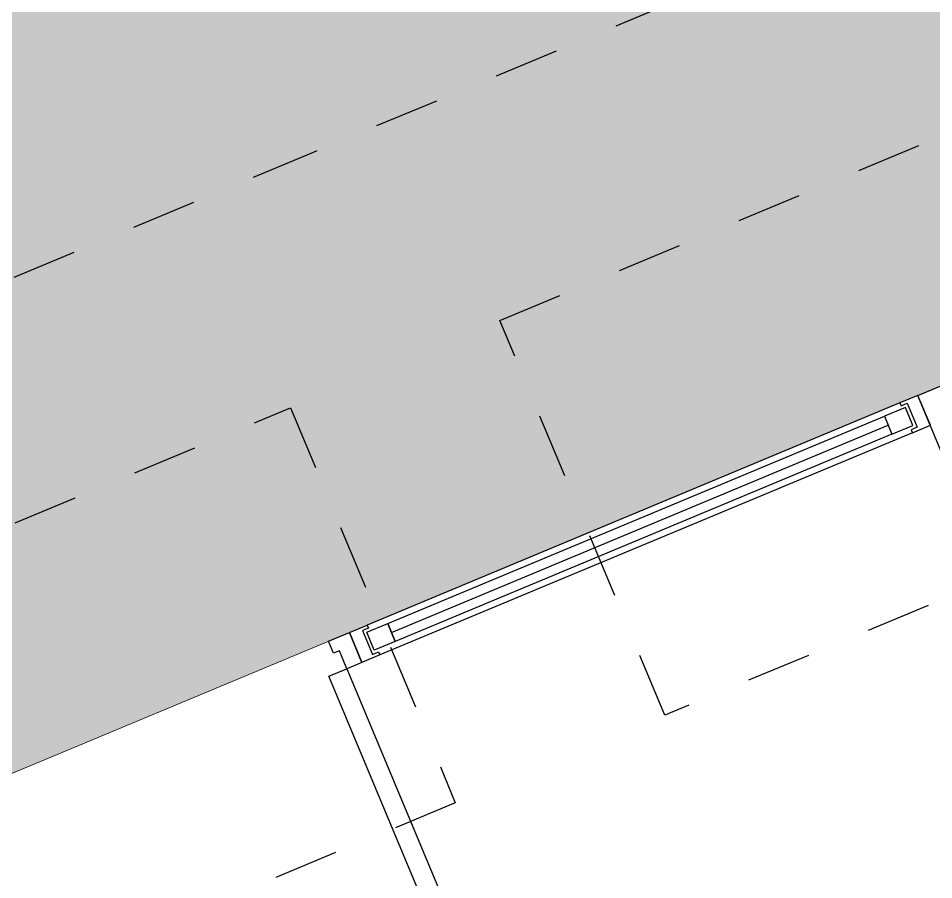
# Model space of a CAD drawing. Header units: metres. Extents: x -154 to 570, y -18 to 184.
# Drawn here: x -48.976 to -47.564, y 7.55 to 8.878 of the extents above; entities that cross this region are included whole.
import ezdxf
from ezdxf.xclip import XClip

# ---------------------------------------------------------------- set-up
doc = ezdxf.new("R2010")
doc.units = ezdxf.units.M
doc.header["$XCLIPFRAME"] = 0
doc.linetypes.add('PUC TORRE A$0$DASHEDX2', pattern=[1.5, 1, -0.5])
doc.linetypes.add('PUC$0$DASHEDX2', pattern=[1.5, 1, -0.5])
for name, color, linetype in [('ARQ-AUX', 7, 'Continuous'), ('PUC TORRE A$0$1', 232, 'PUC TORRE A$0$DASHEDX2'), ('PUC$0$ARQ-ALV ACAB', 4, 'Continuous'), ('PUC$0$ARQ-CAX @ 1', 1, 'Continuous'), ('PUC$0$ARQ-PRJ', 7, 'PUC$0$DASHEDX2')]:
    doc.layers.add(name, color=color, linetype=linetype)
doc.layers.add('PUC$0$ARQ-FORRO', color=9, linetype='Continuous', lineweight=5)

# ---------------------------------------------------------------- blocks, each defined once
blk = doc.blocks.new('*U1662')
for points in [[(1.65, -0.17), (1.625, -0.17), (1.625, -0.14), (1.615, -0.14), (1.615, -0.12), (1.65, -0.12), (1.65, -0.17)], [(1.625, -0.17), (1.625, -0.9702), (1.595, -0.9702), (1.595, -0.17)]]:
    blk.add_lwpolyline(points, close=True)
at = {"layer": 'PUC$0$ARQ-PRJ'}
blk.add_arc((1.5995, -0.1958), 0.775, 178.0926, 271.8822, dxfattribs=at)
blk = doc.blocks.new('*U1664')
at = {"color": 0, "linetype": 'ByBlock', "ltscale": 0.5}
for points in [[(0.02, -0.045), (0.02, -0.045), (0.02, -0.045), (0.02, -0.045), (0.02, -0.045), (0.02, -0.045), (0.02, -0.045), (0.02, -0.045), (0.02, -0.045), (0.03, -0.045), (0.03, -0.05), (0, -0.05), (0, 0), (0.03, 0), (0.03, -0.005), (0.02, -0.005), (0.02, -0.045)], [(0.93, -0.045), (0.93, -0.045), (0.93, -0.045), (0.93, -0.045), (0.93, -0.045), (0.93, -0.045), (0.93, -0.045), (0.93, -0.045), (0.93, -0.045), (0.92, -0.045), (0.92, -0.05), (0.95, -0.05), (0.95, 0), (0.92, 0), (0.92, -0.005), (0.93, -0.005), (0.93, -0.045)], [(0.025, -0.01), (0.06, -0.01), (0.06, -0.04), (0.025, -0.04)], [(0.925, -0.01), (0.89, -0.01), (0.89, -0.04), (0.925, -0.04)]]:
    blk.add_lwpolyline(points, close=True, dxfattribs=at)
at = {"color": 8, "linetype": 'ByBlock', "ltscale": 0.5}
for points in [[(0.92, 0), (0.03, 0)], [(0.92, -0.05), (0.03, -0.05)]]:
    blk.add_lwpolyline(points, dxfattribs=at)
at = {"color": 7, "linetype": 'ByBlock', "ltscale": 0.5}
blk.add_lwpolyline([(0.89, -0.01), (0.89, -0.04), (0.06, -0.04), (0.06, -0.01)], close=True, dxfattribs=at)
blk.add_lwpolyline([(0.06, -0.025), (0.89, -0.025)], dxfattribs=at)
blk = doc.blocks.new('PUC$0$forro area comum')
at = {"layer": 'PUC$0$ARQ-FORRO'}
h = blk.add_hatch(color=256, dxfattribs=at)
h.dxf.hatch_style = 1
h.paths.add_polyline_path([(14.805, 8.4249), (14.805, 4.9249), (14.595, 4.9249), (14.595, 4.1049), (9.605, 4.1049), (9.605, 4.9249), (9.245, 4.9249), (9.245, 4.1049), (5.555, 4.1049), (5.555, 4.5249), (5.3974, 4.5249), (5.3974, 8.7049), (5.555, 8.7049), (5.555, 9.2849), (9.245, 9.2851), (9.245, 8.4249)])
at = {"layer": 'PUC$0$ARQ-FORRO', "elevation": 0}
blk.add_lwpolyline([(14.805, 8.4249), (14.805, 4.9249), (14.595, 4.9249), (14.595, 4.1049), (9.605, 4.1049), (9.605, 4.9249), (9.245, 4.9249), (9.245, 4.1049), (5.555, 4.1049), (5.555, 4.5249), (5.3974, 4.5249), (5.3974, 8.7049), (5.555, 8.7049), (5.555, 9.2849), (9.245, 9.2851), (9.245, 8.4249)], close=True, dxfattribs=at)
blk = doc.blocks.new('PUC')
at = {"layer": 'PUC$0$ARQ-ALV ACAB', "elevation": 0}
blk.add_lwpolyline([(9.245, 9.285), (7.5224, 9.285), (7.5224, 9.4549), (9.625, 9.4549), (9.625, 8.5949), (10.3297, 8.5949), (10.3297, 8.4249), (9.245, 8.4249)], close=True, dxfattribs=at)
at = {"layer": 'PUC$0$ARQ-CAX @ 1', "rotation": 180}
for name, p in [('*U1662', (12.9297, 8.3049)), ('*U1664', (11.2797, 8.4249))]:
    blk.add_blockref(name, p, dxfattribs=at)
at = {"layer": 'PUC$0$ARQ-FORRO'}
blk.add_blockref('PUC$0$forro area comum', (0, 0), dxfattribs=at)
blk = doc.blocks.new('PUC TORRE A$0$est-lo-08-6sa-r00')
at = {"layer": 'PUC TORRE A$0$1'}
for p, q in [((-629.189167, -1099.142722), (-722.047935, -1137.898723)), ((-693.227723, -1163.79625), (-615.708411, -1131.4424)), ((-590.287609, -1192.350243), (-667.806919, -1224.704092))]:
    blk.add_line(p, q, dxfattribs=at)
for points in [[(-722.047935, -1137.898723), (-947.570685, -1232.024031)], [(-667.806883, -1224.704182), (-693.227723, -1163.79625)], [(-934.08993, -1264.323709), (-725.527401, -1177.277006)], [(-725.527426, -1177.276948), (-700.10655, -1238.184966)], [(-700.10612, -1238.185991), (-908.668648, -1325.232694)]]:
    blk.add_lwpolyline(points, dxfattribs=at)
blk = doc.blocks.new('PUC TORRE A')
at = {"linetype": 'Continuous', "xscale": 0.01, "yscale": 0.01, "zscale": 0.01, "rotation": 337.346050855639}
blk.add_blockref('PUC TORRE A$0$est-lo-08-6sa-r00', (0, 0), dxfattribs=at)
at = {"rotation": 180}
blk.add_blockref('PUC', (0, 0), dxfattribs=at)

msp = doc.modelspace()

# ---------------------------------------------------------------- block references
at = {"layer": 'ARQ-AUX'}
ref = msp.add_blockref('PUC TORRE A', (-41.3011, 20.0503), dxfattribs=dict(at, rotation=22.65399974700688))
XClip(ref).set_block_clipping_path([(-39.4887443389, 9.0876903958), (22.5684148774, 6.6865170025), (22.1624403813, -11.147022554), (-39.3438260633, -13.5584077345)])

doc.saveas('drawing.dxf')
